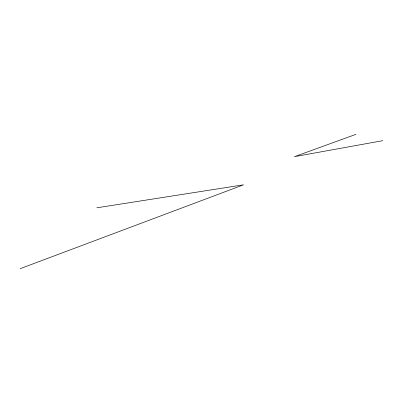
<?xml version="1.0" encoding="UTF-8"?>
<svg xmlns="http://www.w3.org/2000/svg" width="403" height="403" viewBox="0 0 403 403"><rect width="100%" height="100%" fill="white"/><g stroke="black" fill="none" stroke-linecap="round" stroke-linejoin="round"><path stroke-width="0.6" d="M20.15 268.69L243.543 184.821L96.77 207.812M356.045 134.31L294.512 156.646L382.85 140.662"/></g></svg>
